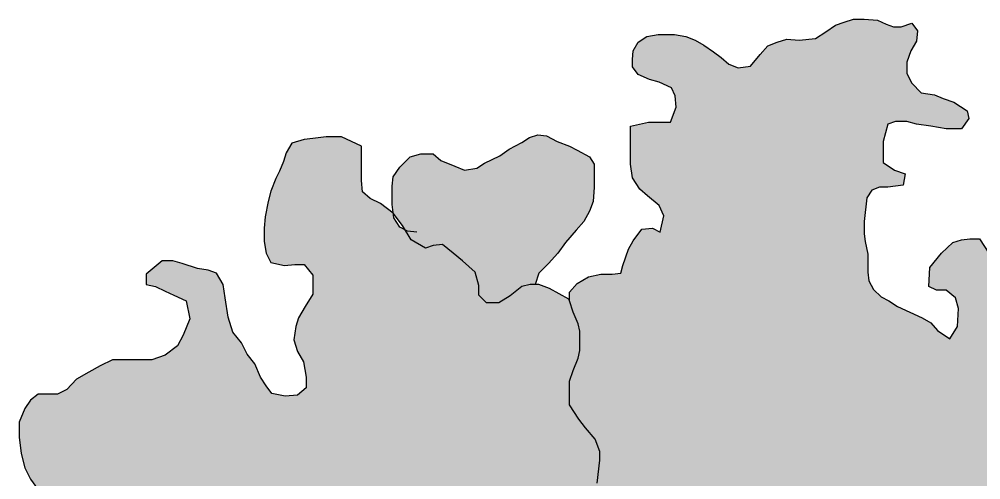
# Model space of a CAD drawing. Header units: millimetres. Extents: x 0 to 59350, y 0 to 29700.
# Drawn here: x 41535 to 43399, y 24946 to 25838 of the extents above; entities that cross this region are included whole.
import ezdxf

# ---------------------------------------------------------------- set-up
doc = ezdxf.new("R2010")
doc.units = ezdxf.units.MM
doc.linetypes.add('PUNKT2_S9', pattern=[1, 0, -1])
doc.layers.add('Standard', color=7, linetype='Continuous', lineweight=25)

msp = doc.modelspace()

# ---------------------------------------------------------------- hatches: boundary and pattern name
at = {"layer": 'Standard', "linetype": 'PUNKT2_S9', "lineweight": 25}
for color, points in [(7, [(43246.3, 24754.8), (43277.7, 24743.8), (43298, 24742), (43318.3, 24742), (43338.6, 24749.3), (43355.3, 24766), (43375.6, 24789.9), (43392.3, 24812.2), (43407, 24830.7), (43421.8, 24834.3), (43451.4, 24825.2), (43469.9, 24815.9), (43493.9, 24814), (43517.9, 24838), (43538.2, 24860.3), (43554.9, 24878.7), (43573.4, 24893.6), (43591.8, 24911.9), (43610.3, 24928.7), (43634.3, 24941.5), (43650.9, 24945.2), (43667.6, 24939.7), (43687.9, 24910.1), (43699, 24889.8), (43704.6, 24864), (43706.4, 24849.1), (43708.3, 24832.5), (43710.1, 24814), (43711.5, 24798.3), (43743.4, 24839.9), (43758.2, 24843.6), (43778.5, 24830.7), (43793.3, 24828.8), (43808.1, 24838), (43808.1, 24856.5), (43804.3, 24880.5), (43802.5, 24897.2), (43802.5, 24943.4), (43808.1, 24961.8), (43822.8, 24967.5), (43850.5, 24982.2), (43870.9, 24995.1), (43891.2, 24995.1), (43924.4, 24993.2), (43941.1, 24995.1), (43944.8, 24996.5), (43944.8, 25048.7), (43942.9, 25063.4), (43937.4, 25078.3), (43937.4, 25096.7), (43939.2, 25120.8), (43944.8, 25141.1), (43968.8, 25159.6), (43987.3, 25172.4), (44015, 25179.9), (44016.9, 25200.2), (44020.6, 25218.7), (44027.9, 25240.8), (44042.7, 25272.3), (44048.2, 25300), (44048.2, 25331.4), (44044.5, 25351.8), (44035.4, 25368.4), (44020.6, 25385), (44005.8, 25396.1), (43991, 25405.3), (43963.2, 25412.7), (43944.8, 25416.5), (43930, 25422), (43906, 25427.5), (43874.5, 25427.5), (43857.9, 25429.4), (43843.2, 25440.4), (43824.6, 25457.1), (43806.2, 25482.9), (43791.4, 25497.7), (43774.8, 25514.3), (43760, 25536.5), (43739.7, 25551.3), (43715.6, 25564.3), (43687.9, 25568), (43656.5, 25568), (43625.1, 25566.1), (43610.3, 25566.1), (43591.8, 25555.1), (43553, 25516.2), (43547.5, 25494.1), (43541.9, 25466.3), (43536.4, 25434.9), (43517.9, 25414.5), (43510.5, 25431.2), (43503.1, 25446), (43492, 25464.5), (43471.7, 25482.9), (43456.9, 25482.9), (43442.1, 25479.2), (43445.9, 25464.5), (43453.2, 25433), (43453.2, 25372.1), (43434.8, 25351.8), (43425.6, 25366.5), (43414.4, 25385), (43396, 25412.7), (43377.5, 25412.7), (43360.9, 25410.9), (43344.2, 25405.3), (43322.1, 25385), (43299.8, 25357.3), (43298, 25320.3), (43312.8, 25313), (43331.3, 25313), (43349.8, 25298.2), (43355.3, 25277.9), (43353.4, 25242.8), (43338.6, 25218.7), (43314.6, 25235.3), (43301.7, 25250.1), (43285.1, 25259.4), (43261.1, 25270.4), (43237.1, 25281.5), (43220.4, 25292.6), (43205.6, 25300), (43190.8, 25314.8), (43181.6, 25331.4), (43179.8, 25348.1), (43179.8, 25383.2), (43174.2, 25407.2), (43172.4, 25422), (43172.4, 25446), (43177.9, 25492.2), (43187.2, 25506.9), (43202, 25512.5), (43218.6, 25512.5), (43248.1, 25516.2), (43251.9, 25538.4), (43231.5, 25545.7), (43209.3, 25560.6), (43209.3, 25601.2), (43218.6, 25634.5), (43233.3, 25640), (43255.5, 25640), (43274, 25634.5), (43301.7, 25630.8), (43331.3, 25625.3), (43360.9, 25625.3), (43375.6, 25645.5), (43371.9, 25660.4), (43346.1, 25677), (43325.8, 25684.3), (43309.1, 25691.7), (43283.2, 25695.5), (43264.7, 25713.9), (43255.5, 25732.4), (43255.5, 25754.6), (43262.9, 25776.8), (43274, 25795.2), (43275.9, 25815.6), (43264.7, 25830.3), (43244.4, 25823), (43229.6, 25823), (43214.9, 25828.5), (43198.2, 25835.9), (43172.4, 25837.8), (43152, 25837.8), (43133.6, 25832.1), (43116.9, 25826.6), (43098.5, 25813.7), (43078.1, 25800.8), (43046.7, 25797), (43022.7, 25799), (43004.2, 25793.4), (42985.7, 25786), (42970.9, 25769.4), (42952.5, 25747.2), (42928.4, 25743.5), (42910, 25750.9), (42895.2, 25763.9), (42880.4, 25774.9), (42861.9, 25787.8), (42845.3, 25797), (42826.8, 25804.5), (42804.7, 25808.2), (42773.2, 25808.2), (42751.1, 25804.5), (42734.4, 25793.4), (42725.2, 25776.8), (42723.3, 25760.1), (42723.3, 25745.4), (42734.4, 25730.6), (42756.6, 25721.3), (42775.1, 25715.8), (42799.1, 25704.7), (42806.5, 25689.8), (42808.4, 25667.8), (42797.2, 25638.2), (42754.8, 25638.2), (42719.6, 25630.8), (42719.6, 25556.9), (42723.3, 25531), (42738.1, 25508.8), (42752.9, 25495.9), (42775.1, 25477.4), (42784.3, 25457.1), (42776.9, 25425.7), (42762.1, 25433), (42741.8, 25431.2), (42725.2, 25409), (42716, 25392.4), (42704.8, 25361), (42701.2, 25346.3), (42684.5, 25344.3), (42662.4, 25344.3), (42638.3, 25338.8), (42616.2, 25325.9), (42601.4, 25309.2), (42601.4, 25292.6), (42608.7, 25270.4), (42618, 25248.3), (42621.7, 25233.5), (42621.7, 25196.5), (42618, 25181.8), (42608.7, 25157.7), (42601.4, 25137.3), (42601.4, 25091.2), (42619.9, 25063.4), (42632.8, 25046.9), (42651.3, 25024.6), (42660.5, 25000.7), (42660.5, 24984), (42655, 24939.7), (42634.6, 24917.5), (42618, 24904.6), (42618, 24889.8), (42630.9, 24862.1), (42645.7, 24836.2), (42660.5, 24819.5), (42690.1, 24812.2), (42690.1, 24780.8), (42691.9, 24766), (42695.7, 24747.5), (42699.3, 24730.9), (42701.2, 24714.2), (42703, 24693.9), (42704.8, 24679.1), (42706.7, 24664.4), (42708.5, 24642.1), (42723.3, 24662.5), (42736.3, 24686.4), (42745.5, 24712.4), (42752.9, 24727.2), (42764, 24742), (42796.5, 24746.4), (42819.4, 24745.6), (42801, 24732.7), (42780.6, 24710.5), (42767.7, 24695.8), (42769.6, 24679.1), (42786.2, 24677.3), (42804.7, 24677.3), (42819.4, 24673.6), (42839.8, 24664.4), (42874.3, 24641.2), (42893.3, 24658.8), (42908.1, 24662.5), (42924.8, 24662.5), (42948.8, 24658.8), (42967.2, 24645.8), (42993.2, 24636.6), (43044.9, 24631.1), (43067.1, 24640.3), (43091.1, 24664.4), (43105.9, 24684.6), (43120.6, 24697.6), (43135.4, 24710.5), (43153.9, 24714.2), (43170.5, 24714.2), (43190.8, 24729), (43207.5, 24751.2), (43222.3, 24762.3)]), (96, [(42468.3, 24727.2), (42492.4, 24742), (42510.9, 24753), (42527.5, 24758.6), (42562.6, 24758.6), (42579.2, 24754.8), (42599.5, 24749.3), (42632.8, 24749.3), (42651.3, 24754.8), (42666.1, 24767.8), (42671.6, 24784.4), (42671.6, 24816.8), (42660.5, 24819.5), (42645.7, 24836.2), (42630.9, 24862.1), (42618, 24889.8), (42618, 24904.6), (42634.6, 24917.5), (42655, 24939.7), (42660.5, 24984), (42660.5, 25000.7), (42651.3, 25024.6), (42632.8, 25046.9), (42619.9, 25063.4), (42601.4, 25091.2), (42601.4, 25137.3), (42608.7, 25157.7), (42618, 25181.8), (42621.7, 25196.5), (42621.7, 25233.5), (42618, 25248.3), (42608.7, 25270.4), (42600.3, 25295.7), (42562.6, 25316.7), (42542.3, 25324), (42525.6, 25324), (42509, 25320.3), (42486.8, 25301.9), (42464.6, 25288.9), (42440.6, 25288.9), (42425.8, 25303.7), (42425.8, 25322.2), (42418.5, 25348.1), (42394.4, 25370.2), (42375.9, 25385), (42355.6, 25401.6), (42337.1, 25399.8), (42322.4, 25394.2), (42294.6, 25410.9), (42283.6, 25429.3), (42272.5, 25434.9), (42261.3, 25453.4), (42260.2, 25461.7), (42259.5, 25462.6), (42235.5, 25481.1), (42215.2, 25490.4), (42200.4, 25503.3), (42198.5, 25525.5), (42198.5, 25592), (42159.8, 25610.4), (42130.2, 25610.4), (42104.3, 25606.8), (42087.6, 25604.9), (42063.7, 25597.6), (42052.5, 25579), (42047, 25562.5), (42039.6, 25543.9), (42032.2, 25529.2), (42023, 25505.1), (42017.4, 25484.9), (42011.9, 25455.3), (42010.1, 25433), (42010.1, 25407.2), (42013.7, 25385), (42023, 25366.5), (42048.9, 25361), (42069.2, 25362.8), (42087.6, 25362.8), (42104.3, 25342.5), (42104.3, 25305.5), (42089.5, 25281.5), (42076.6, 25259.4), (42071.1, 25242.8), (42067.3, 25216.9), (42074.7, 25194.7), (42085.8, 25174.4), (42091.4, 25144.8), (42091.4, 25124.4), (42074.7, 25109.7), (42050.7, 25107.9), (42024.9, 25113.4), (42013.7, 25128.1), (42002.7, 25144.8), (41991.6, 25170.6), (41976.8, 25189.2), (41965.7, 25211.3), (41949.1, 25231.6), (41939.8, 25261.2), (41934.3, 25298.2), (41930.6, 25324), (41917.7, 25346.3), (41901, 25351.8), (41880.7, 25355.4), (41851.1, 25364.7), (41832.7, 25370.2), (41812.3, 25370.2), (41780.9, 25344.3), (41780.9, 25324), (41799.4, 25320.3), (41817.9, 25311), (41834.5, 25303.7), (41858.5, 25292.6), (41865.9, 25257.5), (41853, 25226.1), (41841.9, 25205.7), (41817.9, 25187.3), (41792, 25178.1), (41716.2, 25178.1), (41692.3, 25166.9), (41670, 25154.1), (41646, 25141.1), (41627.5, 25120.8), (41609.1, 25111.6), (41572.1, 25111.6), (41557.3, 25100.4), (41546.2, 25083.8), (41535.2, 25057.9), (41535.2, 25028.3), (41538.9, 24996.9), (41546.2, 24969.3), (41557.3, 24947), (41570.3, 24928.7), (41585.1, 24915.6), (41598, 24887.9), (41603.5, 24864), (41609.1, 24839.9), (41612.8, 24825.2), (41622, 24810.3), (41636.8, 24797.4), (41659, 24786.3), (41684.8, 24775.2), (41708.9, 24767.8), (41729.2, 24762.3), (41779.1, 24762.3), (41797.6, 24767.8), (41823.4, 24767.8), (41845.6, 24754.8), (41873.3, 24742), (41889.9, 24740.1), (41910.3, 24738.3), (41930.6, 24742), (41958.3, 24754.8), (41982.3, 24767.8), (42008.2, 24782.6), (42024.9, 24791.9), (42041.5, 24797.4), (42056.3, 24795.6), (42078.4, 24784.4), (42095.1, 24767.8), (42102.6, 24747.9), (42119.1, 24743.8), (42133.9, 24738.3), (42148.6, 24730.9), (42172.7, 24716), (42187.4, 24710.5), (42204.1, 24708.7), (42231.8, 24712.4), (42250.3, 24716), (42265.1, 24717.9), (42287.3, 24719.7), (42307.6, 24708.7), (42316.4, 24702.8), (42322.4, 24701.3), (42337.1, 24695.8), (42361.2, 24693.9), (42375.9, 24688.4), (42392.6, 24686.4), (42409.2, 24686.4), (42425.8, 24692.1), (42444.3, 24706.9)]), (96, [(42394.4, 25370.2), (42418.5, 25348.1), (42425.8, 25322.2), (42425.8, 25303.7), (42440.6, 25288.9), (42464.6, 25288.9), (42486.8, 25301.9), (42509, 25320.3), (42525.6, 25324), (42534.8, 25324), (42542.3, 25346.3), (42560.7, 25364.7), (42579.2, 25385), (42594, 25405.3), (42614.3, 25429.4), (42629.1, 25446), (42640.2, 25466.3), (42647.6, 25484.9), (42649.4, 25512.5), (42649.4, 25556.9), (42640.2, 25571.6), (42616.2, 25584.5), (42601.4, 25592), (42577.4, 25601.2), (42557, 25612.3), (42540.4, 25614.1), (42523.8, 25608.6), (42509, 25599.4), (42484.9, 25586.4), (42466.5, 25573.5), (42436.9, 25558.8), (42422.1, 25549.4), (42398.1, 25545.7), (42379.6, 25553.1), (42351.9, 25564.3), (42337.1, 25577.2), (42313.1, 25577.2), (42292.8, 25571.6), (42272.5, 25551.3), (42259.5, 25532.9), (42257.7, 25514.3), (42257.7, 25479.2), (42260.2, 25461.7), (42278, 25438.6), (42294.6, 25410.9), (42322.4, 25394.2), (42337.1, 25399.8), (42355.6, 25401.6), (42375.9, 25385)])]:
    msp.add_hatch(color=color, dxfattribs=at).paths.add_polyline_path(points)

# ---------------------------------------------------------------- linework, layer by layer
at = {"layer": 'Standard', "color": 7, "linetype": 'Continuous', "lineweight": -3}
for p, q in [((43098.5, 25813.7), (43116.9, 25826.6)), ((43116.9, 25826.6), (43133.6, 25832.1)), ((43133.6, 25832.1), (43152, 25837.8)), ((43152, 25837.8), (43172.4, 25837.8)), ((43172.4, 25837.8), (43198.2, 25835.9)), ((43198.2, 25835.9), (43214.9, 25828.5)), ((43214.9, 25828.5), (43229.6, 25823)), ((43244.4, 25823), (43264.7, 25830.3)), ((43264.7, 25830.3), (43275.9, 25815.6)), ((42751.1, 25804.5), (42773.2, 25808.2)), ((42773.2, 25808.2), (42804.7, 25808.2)), ((42804.7, 25808.2), (42826.8, 25804.5)), ((43078.1, 25800.8), (43098.5, 25813.7)), ((43229.6, 25823), (43244.4, 25823)), ((43275.9, 25815.6), (43274, 25795.2)), ((42725.2, 25776.8), (42734.4, 25793.4)), ((42734.4, 25793.4), (42751.1, 25804.5)), ((42826.8, 25804.5), (42845.3, 25797)), ((42845.3, 25797), (42861.9, 25787.8)), ((42985.7, 25786), (43004.2, 25793.4)), ((43004.2, 25793.4), (43022.7, 25799)), ((43022.7, 25799), (43046.7, 25797)), ((43046.7, 25797), (43078.1, 25800.8)), ((43274, 25795.2), (43262.9, 25776.8)), ((42723.3, 25760.1), (42725.2, 25776.8)), ((42861.9, 25787.8), (42880.4, 25774.9)), ((42880.4, 25774.9), (42895.2, 25763.9)), ((42970.9, 25769.4), (42985.7, 25786)), ((43262.9, 25776.8), (43255.5, 25754.6)), ((42723.3, 25745.4), (42723.3, 25760.1)), ((42895.2, 25763.9), (42910, 25750.9)), ((42952.5, 25747.2), (42970.9, 25769.4)), ((43255.5, 25754.6), (43255.5, 25732.4)), ((42734.4, 25730.6), (42723.3, 25745.4)), ((42910, 25750.9), (42928.4, 25743.5)), ((42928.4, 25743.5), (42952.5, 25747.2)), ((42756.6, 25721.3), (42734.4, 25730.6)), ((42775.1, 25715.8), (42756.6, 25721.3)), ((42799.1, 25704.7), (42775.1, 25715.8)), ((43255.5, 25732.4), (43264.7, 25713.9)), ((42806.5, 25689.8), (42799.1, 25704.7)), ((43264.7, 25713.9), (43283.2, 25695.5)), ((42808.4, 25667.8), (42806.5, 25689.8)), ((43283.2, 25695.5), (43309.1, 25691.7)), ((43309.1, 25691.7), (43325.8, 25684.3)), ((43325.8, 25684.3), (43346.1, 25677)), ((43346.1, 25677), (43371.9, 25660.4)), ((42797.2, 25638.2), (42808.4, 25667.8)), ((43371.9, 25660.4), (43375.6, 25645.5)), ((43233.3, 25640), (43218.6, 25634.5)), ((43255.5, 25640), (43233.3, 25640)), ((43274, 25634.5), (43255.5, 25640)), ((43375.6, 25645.5), (43360.9, 25625.3)), ((42719.6, 25630.8), (42754.8, 25638.2)), ((42719.6, 25612.3), (42719.6, 25630.8)), ((42754.8, 25638.2), (42775.1, 25638.2)), ((42775.1, 25638.2), (42797.2, 25638.2)), ((43218.6, 25634.5), (43209.3, 25601.2)), ((43301.7, 25630.8), (43274, 25634.5)), ((43331.3, 25625.3), (43301.7, 25630.8)), ((43360.9, 25625.3), (43331.3, 25625.3)), ((42087.6, 25604.9), (42063.7, 25597.6)), ((42104.3, 25606.8), (42087.6, 25604.9)), ((42130.2, 25610.4), (42104.3, 25606.8)), ((42159.8, 25610.4), (42130.2, 25610.4)), ((42198.5, 25592), (42159.8, 25610.4)), ((42509, 25599.4), (42523.8, 25608.6)), ((42523.8, 25608.6), (42540.4, 25614.1)), ((42540.4, 25614.1), (42557, 25612.3)), ((42557, 25612.3), (42577.4, 25601.2)), ((42719.6, 25590.2), (42719.6, 25612.3)), ((42063.7, 25597.6), (42052.5, 25579)), ((42198.5, 25571.6), (42198.5, 25592)), ((42466.5, 25573.5), (42484.9, 25586.4)), ((42484.9, 25586.4), (42509, 25599.4)), ((42577.4, 25601.2), (42601.4, 25592)), ((42601.4, 25592), (42616.2, 25584.5)), ((42616.2, 25584.5), (42640.2, 25571.6)), ((42719.6, 25556.9), (42719.6, 25590.2)), ((43209.3, 25601.2), (43209.3, 25575.3)), ((42052.5, 25579), (42047, 25562.5)), ((42198.5, 25555.1), (42198.5, 25571.6)), ((42272.5, 25551.3), (42292.8, 25571.6)), ((42292.8, 25571.6), (42313.1, 25577.2)), ((42313.1, 25577.2), (42337.1, 25577.2)), ((42337.1, 25577.2), (42351.9, 25564.3)), ((42436.9, 25558.8), (42466.5, 25573.5)), ((42640.2, 25571.6), (42649.4, 25556.9)), ((43209.3, 25575.3), (43209.3, 25560.6)), ((42047, 25562.5), (42039.6, 25543.9)), ((42198.5, 25525.5), (42198.5, 25555.1)), ((42259.5, 25532.9), (42272.5, 25551.3)), ((42351.9, 25564.3), (42379.6, 25553.1)), ((42379.6, 25553.1), (42398.1, 25545.7)), ((42398.1, 25545.7), (42422.1, 25549.4)), ((42422.1, 25549.4), (42436.9, 25558.8)), ((42649.4, 25556.9), (42649.4, 25538.4)), ((42723.3, 25531), (42719.6, 25556.9)), ((43209.3, 25560.6), (43231.5, 25545.7)), ((42032.2, 25529.2), (42023, 25505.1)), ((42039.6, 25543.9), (42032.2, 25529.2)), ((42257.7, 25514.3), (42259.5, 25532.9)), ((42649.4, 25538.4), (42649.4, 25512.5)), ((42738.1, 25508.8), (42723.3, 25531)), ((43231.5, 25545.7), (43251.9, 25538.4)), ((43251.9, 25538.4), (43248.1, 25516.2)), ((42200.4, 25503.3), (42198.5, 25525.5)), ((42257.7, 25499.6), (42257.7, 25514.3)), ((42649.4, 25512.5), (42647.6, 25484.9)), ((43202, 25512.5), (43187.2, 25506.9)), ((43218.6, 25512.5), (43202, 25512.5)), ((43248.1, 25516.2), (43218.6, 25512.5)), ((42023, 25505.1), (42017.4, 25484.9)), ((42215.2, 25490.4), (42200.4, 25503.3)), ((42257.7, 25479.2), (42257.7, 25499.6)), ((42752.9, 25495.9), (42738.1, 25508.8)), ((42775.1, 25477.4), (42752.9, 25495.9)), ((43177.9, 25492.2), (43172.4, 25446)), ((43187.2, 25506.9), (43177.9, 25492.2)), ((42017.4, 25484.9), (42011.9, 25455.3)), ((42235.5, 25481.1), (42215.2, 25490.4)), ((42259.5, 25462.6), (42235.5, 25481.1)), ((42261.3, 25453.4), (42257.7, 25479.2)), ((42647.6, 25484.9), (42640.2, 25466.3)), ((42784.3, 25457.1), (42775.1, 25477.4)), ((42011.9, 25455.3), (42010.1, 25433)), ((42278, 25438.6), (42259.5, 25462.6)), ((42272.5, 25434.9), (42261.3, 25453.4)), ((42640.2, 25466.3), (42629.1, 25446)), ((42776.9, 25425.7), (42784.3, 25457.1)), ((42287.3, 25427.5), (42272.5, 25434.9)), ((42294.6, 25410.9), (42278, 25438.6)), ((42629.1, 25446), (42614.3, 25429.4)), ((43172.4, 25446), (43172.4, 25422)), ((42010.1, 25433), (42010.1, 25407.2)), ((42305.7, 25425.7), (42287.3, 25427.5)), ((42614.3, 25429.4), (42594, 25405.3)), ((42725.2, 25409), (42741.8, 25431.2)), ((42741.8, 25431.2), (42762.1, 25433)), ((42762.1, 25433), (42776.9, 25425.7)), ((43172.4, 25422), (43174.2, 25407.2)), ((42010.1, 25407.2), (42013.7, 25385)), ((42322.4, 25394.2), (42294.6, 25410.9)), ((42337.1, 25399.8), (42322.4, 25394.2)), ((42355.6, 25401.6), (42337.1, 25399.8)), ((42375.9, 25385), (42355.6, 25401.6)), ((42594, 25405.3), (42579.2, 25385)), ((42716, 25392.4), (42725.2, 25409)), ((43174.2, 25407.2), (43179.8, 25383.2)), ((43322.1, 25385), (43344.2, 25405.3)), ((43344.2, 25405.3), (43360.9, 25410.9)), ((43360.9, 25410.9), (43377.5, 25412.7)), ((43377.5, 25412.7), (43396, 25412.7)), ((43396, 25412.7), (43414.4, 25385)), ((42013.7, 25385), (42023, 25366.5)), ((42394.4, 25370.2), (42375.9, 25385)), ((42579.2, 25385), (42560.7, 25364.7)), ((42704.8, 25361), (42716, 25392.4)), ((43179.8, 25383.2), (43179.8, 25362.8)), ((43299.8, 25357.3), (43322.1, 25385)), ((41812.3, 25370.2), (41780.9, 25344.3)), ((41832.7, 25370.2), (41812.3, 25370.2)), ((41851.1, 25364.7), (41832.7, 25370.2)), ((41880.7, 25355.4), (41851.1, 25364.7)), ((42023, 25366.5), (42048.9, 25361)), ((42048.9, 25361), (42069.2, 25362.8)), ((42069.2, 25362.8), (42087.6, 25362.8)), ((42087.6, 25362.8), (42104.3, 25342.5)), ((42418.5, 25348.1), (42394.4, 25370.2)), ((42560.7, 25364.7), (42542.3, 25346.3)), ((42701.2, 25346.3), (42704.8, 25361)), ((43179.8, 25362.8), (43179.8, 25348.1)), ((41780.9, 25344.3), (41780.9, 25324)), ((41901, 25351.8), (41880.7, 25355.4)), ((41917.7, 25346.3), (41901, 25351.8)), ((41930.6, 25324), (41917.7, 25346.3)), ((42104.3, 25342.5), (42104.3, 25325.9)), ((42425.8, 25322.2), (42418.5, 25348.1)), ((42542.3, 25346.3), (42534.8, 25324)), ((42638.3, 25338.8), (42662.4, 25344.3)), ((42662.4, 25344.3), (42684.5, 25344.3)), ((42684.5, 25344.3), (42701.2, 25346.3)), ((43179.8, 25348.1), (43181.6, 25331.4)), ((43298, 25320.3), (43299.8, 25357.3)), ((41780.9, 25324), (41799.4, 25320.3)), ((41934.3, 25298.2), (41930.6, 25324)), ((42104.3, 25325.9), (42104.3, 25305.5)), ((42525.6, 25324), (42509, 25320.3)), ((42542.3, 25324), (42525.6, 25324)), ((42562.6, 25316.7), (42542.3, 25324)), ((42601.4, 25309.2), (42616.2, 25325.9)), ((42616.2, 25325.9), (42638.3, 25338.8)), ((43181.6, 25331.4), (43190.8, 25314.8)), ((41799.4, 25320.3), (41817.9, 25311)), ((41817.9, 25311), (41834.5, 25303.7)), ((42104.3, 25305.5), (42089.5, 25281.5)), ((42425.8, 25303.7), (42425.8, 25322.2)), ((42509, 25320.3), (42486.8, 25301.9)), ((42600.3, 25295.7), (42562.6, 25316.7)), ((42601.4, 25292.6), (42601.4, 25309.2)), ((43190.8, 25314.8), (43205.6, 25300)), ((43312.8, 25313), (43298, 25320.3)), ((43331.3, 25313), (43312.8, 25313)), ((43349.8, 25298.2), (43331.3, 25313)), ((41834.5, 25303.7), (41858.5, 25292.6)), ((41858.5, 25292.6), (41865.9, 25257.5)), ((41939.8, 25261.2), (41934.3, 25298.2)), ((42440.6, 25288.9), (42425.8, 25303.7)), ((42464.6, 25288.9), (42440.6, 25288.9)), ((42486.8, 25301.9), (42464.6, 25288.9)), ((42608.7, 25270.4), (42601.4, 25292.6)), ((43205.6, 25300), (43220.4, 25292.6)), ((43220.4, 25292.6), (43237.1, 25281.5)), ((43355.3, 25277.9), (43349.8, 25298.2)), ((42089.5, 25281.5), (42076.6, 25259.4)), ((42618, 25248.3), (42608.7, 25270.4)), ((43237.1, 25281.5), (43261.1, 25270.4)), ((43261.1, 25270.4), (43285.1, 25259.4)), ((43353.4, 25242.8), (43355.3, 25277.9)), ((41865.9, 25257.5), (41853, 25226.1)), ((41949.1, 25231.6), (41939.8, 25261.2)), ((42076.6, 25259.4), (42071.1, 25242.8)), ((43285.1, 25259.4), (43301.7, 25250.1)), ((43301.7, 25250.1), (43314.6, 25235.3)), ((41965.7, 25211.3), (41949.1, 25231.6)), ((42071.1, 25242.8), (42067.3, 25216.9)), ((42621.7, 25233.5), (42618, 25248.3)), ((42621.7, 25218.7), (42621.7, 25233.5)), ((43314.6, 25235.3), (43338.6, 25218.7)), ((43338.6, 25218.7), (43353.4, 25242.8)), ((41853, 25226.1), (41841.9, 25205.7)), ((41976.8, 25189.2), (41965.7, 25211.3)), ((42067.3, 25216.9), (42074.7, 25194.7)), ((42621.7, 25196.5), (42621.7, 25218.7)), ((41841.9, 25205.7), (41817.9, 25187.3)), ((42074.7, 25194.7), (42085.8, 25174.4)), ((42618, 25181.8), (42621.7, 25196.5)), ((41716.2, 25178.1), (41692.3, 25166.9)), ((41740.2, 25178.1), (41716.2, 25178.1)), ((41766.2, 25178.1), (41740.2, 25178.1)), ((41792, 25178.1), (41766.2, 25178.1)), ((41817.9, 25187.3), (41792, 25178.1)), ((41991.6, 25170.6), (41976.8, 25189.2)), ((42085.8, 25174.4), (42091.4, 25144.8)), ((42608.7, 25157.7), (42618, 25181.8)), ((41692.3, 25166.9), (41670, 25154.1)), ((42002.7, 25144.8), (41991.6, 25170.6)), ((42601.4, 25137.3), (42608.7, 25157.7)), ((41646, 25141.1), (41627.5, 25120.8)), ((41670, 25154.1), (41646, 25141.1)), ((42013.7, 25128.1), (42002.7, 25144.8)), ((42091.4, 25144.8), (42091.4, 25124.4)), ((42601.4, 25113.4), (42601.4, 25137.3)), ((41627.5, 25120.8), (41609.1, 25111.6)), ((42024.9, 25113.4), (42013.7, 25128.1)), ((42091.4, 25124.4), (42074.7, 25109.7)), ((41557.3, 25100.4), (41546.2, 25083.8)), ((41572.1, 25111.6), (41557.3, 25100.4)), ((41594.3, 25111.6), (41572.1, 25111.6)), ((41609.1, 25111.6), (41594.3, 25111.6)), ((42050.7, 25107.9), (42024.9, 25113.4)), ((42074.7, 25109.7), (42050.7, 25107.9)), ((42601.4, 25091.2), (42601.4, 25113.4)), ((41546.2, 25083.8), (41535.2, 25057.9)), ((42619.9, 25063.4), (42601.4, 25091.2)), ((42632.8, 25046.9), (42619.9, 25063.4)), ((41535.2, 25057.9), (41535.2, 25028.3)), ((42651.3, 25024.6), (42632.8, 25046.9)), ((41535.2, 25028.3), (41538.9, 24996.9)), ((42660.5, 25000.7), (42651.3, 25024.6)), ((41538.9, 24996.9), (41546.2, 24969.3)), ((42660.5, 24984), (42660.5, 25000.7)), ((41546.2, 24969.3), (41557.3, 24947)), ((42655, 24939.7), (42660.5, 24984)), ((41557.3, 24947), (41570.3, 24928.7))]:
    msp.add_line(p, q, dxfattribs=at)
at = {"layer": 'Standard', "color": 7, "linetype": 'Continuous', "lineweight": 25}
msp.add_line((42601.4, 25292.6), (42600.3, 25295.7), dxfattribs=at)

doc.saveas('drawing.dxf')
